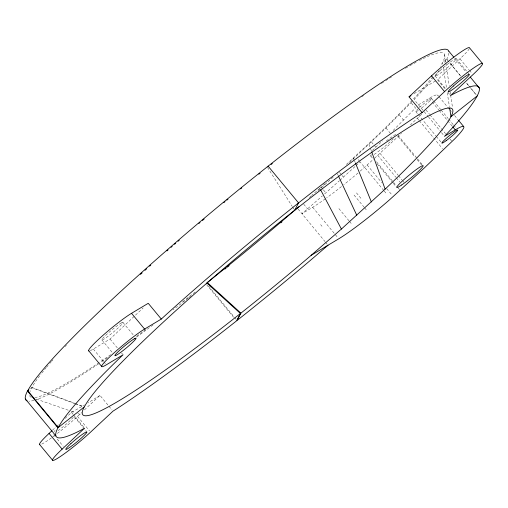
<?xml version="1.0" encoding="UTF-8"?>
<svg xmlns="http://www.w3.org/2000/svg" width="508" height="508" viewBox="0 0 508 508"><rect width="100%" height="100%" fill="white"/><g stroke="black" fill="none" stroke-linecap="round" stroke-linejoin="round"><path stroke-width="0.38" stroke-dasharray="2.54 1.91" d="M349.434 162.427L385.985 128.029L413.112 100.597M421.538 91.567L414.103 99.543L427.984 116.307M393.097 130.543L415.487 107.963L411.137 102.711M421.659 114.141L410.477 124.866M90.278 350.641A30.829 2.959 -39.6 0 0 93.313 349.047L110.02 339.039L143.129 307.975M372.44 150.374L382.511 140.792M374.548 158.248L401.447 133.382M52.521 430.187L55.975 426.961M56.553 426.422L58.28 424.802M65.189 418.344L71.526 412.42L84.62 404.927M346.386 164.421L368.764 143.643L371.443 151.105M57.385 433.426A30.829 2.959 -39.6 0 0 77.508 416.382L81.54 412.617M84.417 409.924L99.968 395.389L108.496 405.689M469.303 48.685A30.829 2.959 -39.6 0 1 459.956 58.826L437.496 79.82L445.027 88.913M339.909 180.283L355.511 166.103M356.089 165.576L360.115 161.9L383.699 190.379M360.223 171.082A56.725 5.448 -39.6 0 0 364.02 167.773L374.015 158.731M319.824 188.341L326.707 182.188M317.976 190.697L333.223 177.127M324.682 193.878L339.325 180.81M325.374 198.78A56.725 5.448 -39.6 0 1 312.68 207.277L301.955 213.703L322.326 195.948M30.499 388.658L31.96 387.464A268.548 25.8 -39.6 0 1 41.008 374.098M446.729 59.188L447.732 60.395L446.735 59.182L442.544 62.503L442.779 64.059M414.128 93.631L436.175 80.55M99.968 395.389L87.865 402.99M418.446 104.794L429.171 98.374A56.725 5.448 -39.6 0 1 437.54 94.939L438.55 96.152M36.436 399.104L68.218 410.204M71.171 411.239L74.867 412.528M77.826 413.563L81.521 414.852M31.96 387.464L74.79 403.282M75.533 403.555L82.918 406.279M74.53 403.53L31.693 387.712A268.548 25.8 -39.6 0 0 29.947 391.77M75.267 403.803L82.652 406.527M398.012 136.601L415.119 157.182M417.132 159.601L421.659 165.049M459.956 58.826L468.992 69.729M469.494 70.339L472.002 73.368M456.317 58.687L466.858 71.412M467.36 72.022L468.865 73.838M454.819 58.433L466.3 72.295M435.146 75.997L445.687 88.722M448.037 92.551L449.542 94.367M439.052 96.755L447.11 106.528M447.611 107.131L449.116 108.953M449.618 109.557L451.625 111.982M454.603 115.545L458.146 119.863M431.629 98.552L433.134 100.374M433.635 100.978L440.665 109.461M441.166 110.071L448.189 118.554M448.691 119.158L453.206 124.612M453.707 125.222L456.216 128.251M429.171 98.374L431.679 101.403M432.181 102.006L438.702 109.887M439.204 110.49L452.253 126.251M425.952 109.982L429.463 114.23M429.965 114.833L445.522 133.623M450.037 139.078L451.542 140.894M428.485 116.916L441.027 132.067M441.528 132.671L444.538 136.309M415.766 111.595L417.773 114.021M418.275 114.624L435.839 135.839M436.34 136.442L441.357 142.507M417.36 118.294L418.865 120.11M419.367 120.72L442.449 148.596M399.256 114.897L403.606 120.155M398.018 135.306L417.087 158.337M417.589 158.941L423.107 165.608M385.985 128.029L390.335 133.28M371.45 141.98L374.352 145.485M374.834 146.069L375.799 147.231M379.965 153.302L398.031 175.12M398.532 175.724L402.044 179.972M402.546 180.575L404.05 182.391M377.755 155.334L395.815 177.152M396.316 177.762L399.834 182.004M376.523 161.76L396.094 185.395M398.101 187.82L399.605 189.636M370.726 156.019L372.732 158.439M377.247 163.894L392.805 182.683M393.306 183.293L396.316 186.925M367.132 164.979L381.679 182.556M386.702 188.614L392.22 195.282M358.184 159.563L359.632 161.315M384.2 190.989L386.207 193.415M339.56 172.479L341.49 174.809M341.973 175.393L343.421 177.146M356.47 192.9L361.734 199.263M354.057 195.059L364.096 207.181M364.598 207.785L367.106 210.814M321.513 187.592L322.961 189.344M323.444 189.929L325.863 192.85M338.906 208.604L349.034 220.834M349.523 221.424L351.955 224.358M312.68 207.277L337.769 237.579M303.714 204.197L307.581 208.864M320.624 224.625L321.996 226.276M298.088 209.036L325.037 241.579M325.539 242.189L327.546 244.608M208.629 286.112L234.08 316.846M234.582 317.449L236.074 319.259M206.635 284.696L233.585 317.24M123.006 322.523L133.541 335.255M110.02 339.039L117.551 348.126M121.564 352.977L122.568 354.19M101.835 339.839L112.37 352.565M93.313 349.047L103.346 361.169M103.848 361.772L105.353 363.595M108.998 406.298L112.008 409.931M77.508 416.382L89.554 430.93M71.526 412.42L73.031 414.242M73.533 414.845L84.068 427.571M74.378 416.852L86.417 431.394M53.708 434.765L55.213 436.588M57.22 439.014L63.24 446.284M267.475 167.31L292.17 206.292M292.589 206.953L293.846 208.934M337.369 173.673L338.042 175.108M437.54 94.939L437.832 95.625M353.397 158.013L354.292 160.21M354.597 160.947L355.194 162.408M443.268 67.145L446.519 88.049M447.25 92.691L449.415 106.623M444.595 54.68L445.757 62.427M445.872 63.202L449.231 85.674M450.158 91.872L450.507 94.196M450.621 94.971L452.476 107.366M419.29 60.573A268.548 25.8 -39.6 0 1 440.341 66.288M432.727 76.841A268.548 25.8 -39.6 0 1 368.795 143.58M319.856 188.278A268.548 25.8 -39.6 0 1 311.849 195.339M311.271 195.847A268.548 25.8 -39.6 0 1 308.953 197.872M41.853 373.024A268.548 25.8 -39.6 0 1 46.025 367.894M46.526 367.297A268.548 25.8 -39.6 0 1 49.486 363.83M49.968 363.271A268.548 25.8 -39.6 0 1 51.448 361.575M51.956 361.004A268.548 25.8 -39.6 0 1 52.984 359.842M65.246 346.52A268.548 25.8 -39.6 0 1 66.383 345.326M361.639 96.863A268.548 25.8 -39.6 0 1 364.185 95.098M381.375 83.483A268.548 25.8 -39.6 0 1 383.858 81.845M385.756 80.607A268.548 25.8 -39.6 0 1 391.655 76.816M405.454 68.32A268.548 25.8 -39.6 0 1 409.321 66.059M410.032 65.653A268.548 25.8 -39.6 0 1 417.417 61.557M448.958 52.984A274.034 26.327 -39.6 0 1 444.754 62.624M439.115 70.726A274.034 26.327 -39.6 0 1 434.442 76.657M433.965 77.241A274.034 26.327 -39.6 0 1 421.577 91.504M419.443 107.467A10.274 0.984 -39.6 0 1 431.616 98.527A10.274 0.984 -39.6 0 1 420.491 108.858M418.325 110.395A10.274 0.984 -39.6 0 1 417.849 108.979M393.338 138.83A17.126 1.645 -39.6 0 1 373.253 154.978M371.57 155.867A17.126 1.645 -39.6 0 1 371.31 154.623M386.353 140.938A17.126 1.645 -39.6 0 1 396.17 134.245M358.007 172.98A56.725 5.448 -39.6 0 1 343.764 184.753M341.484 186.569A56.725 5.448 -39.6 0 1 326.612 197.879M195.18 292.017A268.548 25.8 -39.6 0 1 181.756 302.438M145.948 329.451A268.548 25.8 -39.6 0 1 135.255 337.261M110.681 354.686A268.548 25.8 -39.6 0 1 99.911 362.039M99.257 362.477A268.548 25.8 -39.6 0 1 34.639 397.574M31.261 397.294A268.548 25.8 -39.6 0 1 29.635 395.541M190.627 296.272A274.034 26.327 -39.6 0 1 188.779 297.707M188.163 298.183A274.034 26.327 -39.6 0 1 173.12 309.778M153.073 324.923A274.034 26.327 -39.6 0 1 150.603 326.758M149.352 327.685A274.034 26.327 -39.6 0 1 136.214 337.35M107.455 357.778A274.034 26.327 -39.6 0 1 100.476 362.553M98.45 363.931A274.034 26.327 -39.6 0 1 36.328 399.682M34.049 400.387A274.034 26.327 -39.6 0 1 28.912 401.161M73.292 417.303A13.703 1.314 -39.6 0 1 70.891 419.887L68.726 421.932A13.703 1.314 -39.6 0 1 56.972 431.413M54.038 431.61A13.703 1.314 -39.6 0 1 55.074 430.517M54.426 435.68A30.829 2.959 -39.6 0 1 52.718 436.95M51.397 437.915A30.829 2.959 -39.6 0 1 40.723 444.525M440.303 70.307L438.131 72.352A13.703 1.314 -39.6 0 0 437.439 75.165A13.703 1.314 -39.6 0 0 451.168 64.376L453.333 62.332A13.703 1.314 -39.6 0 0 454.031 59.519A13.703 1.314 -39.6 0 0 440.303 70.307M121.507 322.897L119.786 323.952A13.703 1.314 -39.6 0 0 105.848 335.204A13.703 1.314 -39.6 0 0 103.334 339.465L105.048 338.411A13.703 1.314 -39.6 0 0 118.993 327.158A13.703 1.314 -39.6 0 0 121.507 322.897M460.712 76.06L448.234 60.992L460.705 76.067M468.694 85.7L466.198 82.69L468.687 85.712M476.18 94.742L469.195 86.303L476.174 94.755"/><path stroke-width="0.76" d="M27.769 390.785L58.21 427.552A274.034 26.327 -39.6 0 1 119.107 358.597L123.069 354.794L106.356 364.801A30.829 2.959 -39.6 0 1 111.246 355.46A30.829 2.959 -39.6 0 1 144.577 329.076L161.29 319.062L166.065 314.7A274.034 26.327 -39.6 0 1 418.548 114.872L422.104 112.611L444.557 91.618A30.829 2.959 -39.6 0 1 477.888 65.234A30.829 2.959 -39.6 0 1 473.005 74.581L450.545 95.58L453.447 93.98A274.034 26.327 -39.6 0 1 477.171 95.961L450.99 116.681A239.776 23.038 -39.6 0 1 385.115 189.135L341.414 229.044L308.934 257.239A239.776 23.038 -39.6 0 1 240.9 313.131L237.077 320.465A274.034 26.327 -39.6 0 0 314.827 256.584L328.047 245.218M206.756 282.912L240.436 313.5L236.576 320.859A274.034 26.327 -39.6 0 1 116.567 408.883L113.011 411.143L90.557 432.137A30.829 2.959 -39.6 0 1 57.226 458.521A30.829 2.959 -39.6 0 1 62.109 449.174L84.569 428.18L81.667 429.781A274.034 26.327 -39.6 0 1 57.944 427.8L27.502 391.033L28.962 389.833M57.944 427.8L84.392 406.825A239.776 23.038 -39.6 0 1 294.678 210.255L298.539 202.902L268.097 166.135M39.808 444.684A30.829 2.959 -39.6 0 1 49.066 433.419L51.943 430.727M422.104 112.611L409.054 96.857L431.514 75.863A30.829 2.959 -39.6 0 1 456.305 55.289A30.829 2.959 -39.6 0 1 469.551 47.879L482.6 63.64M409.054 96.857L410.959 95.644M88.938 350.965A30.829 2.959 -39.6 0 1 103.048 335.293A30.829 2.959 -39.6 0 1 131.528 313.315L148.247 303.301L161.29 319.062M311.125 255.353L338.772 238.792A56.725 5.448 -39.6 0 0 390.112 199.288L424.174 168.078L454.476 139.109A56.725 5.448 -39.6 0 0 463.925 127.14L463.639 126.454A56.725 5.448 -39.6 0 0 455.263 129.883L444.538 136.309L451.98 128.333A274.034 26.327 -39.6 0 0 477.177 95.948M240.9 313.131L207.245 282.524A268.548 25.8 -39.6 0 0 298.964 206.597M448.831 51.2L453.822 57.226M470.294 77.114L479.273 87.967M431.514 75.863L444.557 91.618M458.648 120.466L463.671 126.53M452.755 126.854L455.263 129.883M131.528 313.315L144.577 329.076M88.602 350.641L101.644 366.401M25.4 399.021L55.842 435.788M49.066 433.419L62.109 449.174M39.472 444.36L52.515 460.121M320.554 189.725L341.414 229.044M338.372 175.831L356.781 215.303M355.492 163.144L371.392 201.962M371.71 151.848L385.115 189.135M449.663 108.166L450.99 116.681A239.776 23.038 -39.6 0 0 294.678 210.255M140.437 274.403A268.548 25.8 -39.6 0 1 142.138 272.872M144.99 270.32A268.548 25.8 -39.6 0 1 146.71 268.776M149.6 266.205A268.548 25.8 -39.6 0 1 150.762 265.17M166.922 250.933A268.548 25.8 -39.6 0 1 168.084 249.917M171.012 247.371A268.548 25.8 -39.6 0 1 172.18 246.355M174.536 244.316A268.548 25.8 -39.6 0 1 175.711 243.294M178.079 241.249A268.548 25.8 -39.6 0 1 179.267 240.227M198.869 223.495A268.548 25.8 -39.6 0 1 200.05 222.498M202.413 220.504A268.548 25.8 -39.6 0 1 204.184 219.011M223.825 202.648A268.548 25.8 -39.6 0 1 225.019 201.657M226.816 200.177A268.548 25.8 -39.6 0 1 228.009 199.193M240.589 188.912A268.548 25.8 -39.6 0 1 241.789 187.941M258.851 174.206A268.548 25.8 -39.6 0 1 260.083 173.222M271.107 164.484A268.548 25.8 -39.6 0 1 272.326 163.519M282.004 221.85A274.034 26.327 -39.6 0 1 280.803 222.866M229.146 265.678A274.034 26.327 -39.6 0 1 227.317 267.157M226.098 268.141A274.034 26.327 -39.6 0 1 224.879 269.126M27.73 390.849A274.034 26.327 -39.6 0 1 248.602 181.743A274.034 26.327 -39.6 0 1 448.799 51.264M240.436 313.5A239.776 23.038 -39.6 0 1 84.125 407.073M27.057 400.812A274.034 26.327 -39.6 0 1 27.502 391.033M70.898 443.624L68.732 445.668A13.703 1.314 -39.6 0 0 68.034 448.481A13.703 1.314 -39.6 0 0 81.769 437.693L83.934 435.648A13.703 1.314 -39.6 0 0 84.633 432.835A13.703 1.314 -39.6 0 0 70.898 443.624M453.346 86.068L451.18 88.113A13.703 1.314 -39.6 0 0 450.482 90.919A13.703 1.314 -39.6 0 0 464.217 80.131L466.382 78.092A13.703 1.314 -39.6 0 0 467.081 75.279A13.703 1.314 -39.6 0 0 453.346 86.068M134.55 338.658L132.836 339.706A13.703 1.314 -39.6 0 0 118.891 350.965A13.703 1.314 -39.6 0 0 116.383 355.219L118.097 354.171A13.703 1.314 -39.6 0 0 132.042 342.913A13.703 1.314 -39.6 0 0 134.55 338.658M446.113 140.716A10.274 0.984 -39.6 0 0 457.721 130.067A10.274 0.984 -39.6 0 0 445.535 138.982A10.274 0.984 -39.6 0 0 446.113 140.716M401.752 184.931A17.126 1.645 -39.6 0 0 423.056 166.205A17.126 1.645 -39.6 0 0 405.079 178.575A17.126 1.645 -39.6 0 0 401.752 184.931"/></g></svg>
